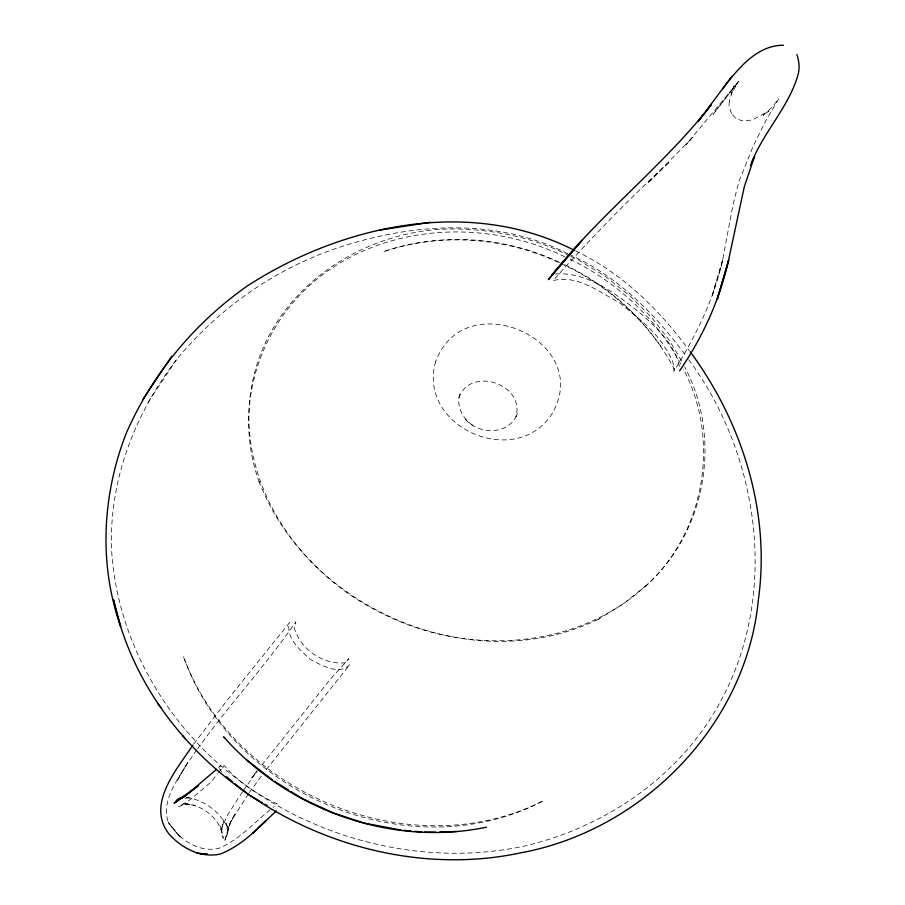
<?xml version="1.0" encoding="UTF-8"?>
<svg xmlns="http://www.w3.org/2000/svg" width="905" height="905" viewBox="0 0 905 905"><rect width="100%" height="100%" fill="white"/><g stroke="black" fill="none" stroke-linecap="round" stroke-linejoin="round"><path stroke-width="0.68" stroke-dasharray="4.53 3.39" d="M567.684 253.683C498.327 218.286 416.357 222.822 343.945 245.855C278.469 266.364 219.926 306.818 176.43 359.76C133.963 414.976 107.729 483.519 111.835 553.849C117.899 634.45 158.386 710.097 218.377 763.628C299.951 835.417 415.169 868.461 522.083 846.582C600.162 829.037 672.607 781.739 714.181 712.54C780.54 603.228 762.361 458.088 687.404 357.86M148.25 402.069L176.43 359.76M242.506 791.818L228.037 814.24L222.008 827.238L223.739 820.586L221.25 833.12L220.65 825.202L223.15 838.29C221.476 818.935 201.114 803.142 182.482 804.059L193.138 804.884L195.242 805.846L186.057 803.402L178.579 806.819L190.435 799.466L210.922 782.135L217.528 773.82M243.321 790.665L257.077 771.003M193.727 744L228.377 698.728L289.589 622.606C285.188 637.787 300.494 650.401 310.483 659.587C321.558 665.198 339.352 675.854 349.873 664.496L264.792 771.467M248.423 793.742L230.345 822.407L224.474 841.752L230.345 822.407L234.881 813.923L228.875 826.548L226.657 836.605L227.992 826.469L227.947 833.426L226.295 823.516L227.958 828.403C220.786 812.079 204.145 799.986 186.634 797.407M249.226 792.622L263.932 772.565M196.77 749.894L184.722 767.202L176.701 781.422L187.81 762.406C177.55 780.382 160.785 800.359 168.341 822.464C178.749 838.89 198.387 853.11 218.693 848.37C239.689 839.75 254.475 822.034 271.941 808.312M197.584 748.763C228.829 705.278 265.403 665.854 295.89 621.814L294.182 627.482C299.985 649.021 322.961 665.051 345.02 662.811L348.923 658.67L330.891 678.592L260.312 766.999M257.122 770.856L251.737 777.881L256.884 771.354M218.354 772.78L224.146 765.494C238.298 781.954 257.359 794.85 277.247 803.81L273.005 807.418M218.659 767.655L220.797 765.596L217.675 768.368M555.466 273.977C588.273 271.591 617.38 295.087 641.736 314.42C657.539 328.606 675.673 345.484 679.519 367.181M185.039 798.244L190.808 797.848L186.769 797.418M568.951 254.271C617.357 275.923 655.774 314.329 686.544 356.762M569.517 255.753C537.174 239.35 501.189 230.933 465.046 229.248L463.824 229.225C371.299 224.304 275.165 284.091 253.57 376.978C231.035 471.743 292.598 567.458 375.564 610.004C459.502 655.842 573.069 652.505 645.446 586.112C706.319 532.434 722.507 438.348 684.7 366.853M570.772 256.33L578.306 259.826L604.857 276.082L630.197 296.048L651.453 317.304L669.281 340.178L683.626 364.342M564.935 256.839C491.539 221.046 398.754 222.721 330.314 269.215C261.76 315.245 230.413 404.931 259.577 482.897L258.74 480.691C308.028 610.14 474.627 680.832 600.241 618.319L598.228 619.416L623.839 603.499L645.797 585.92L643.964 587.82C704.769 534.278 721.104 440.384 683.32 369.002M570.003 259.192C616.362 281.828 656.476 318.345 680.82 364.093M559.686 262.439C505.544 236.669 441.391 232.087 384.444 251.33L383.177 251.782C440.509 232.427 505.092 237.031 559.607 262.97M564.765 264.792C611.192 286.828 650.729 323.719 674.497 369.455L673.773 368.177M560.885 263.57C600.773 281.534 635.48 310.596 660.741 346.276M575.557 250.934C621.859 272.937 659.462 309.612 689.372 350.733M465.396 419.411C479.299 435.362 510.16 435.113 517.649 413.065L515.895 416.798C525.545 384.218 469.989 365.439 458.767 398.155L459.729 394.569C456.052 406.775 463.168 419.535 473.632 425.825M219.451 768.73L221.827 771.965M729.306 101.462L729 106.36L731.647 113.849L731.093 113.193L735.652 118.25L742.157 120.885L752.146 120.037L769.001 110.93L763.141 115.354L772.259 107.016L778.82 98.69L765.721 120.851L753.469 145.535L738.853 181.645L732.914 205.265L722.269 261.749C713.242 301.094 695.006 337.35 673.795 371.423C674.881 361.242 668.184 352.667 663.014 344.567C652.109 327.565 635.152 316.105 620.083 303.13C599.71 292.326 577.401 274.26 552.955 280.663C590.117 239.18 628.737 199.021 669.915 161.475L647.494 183.432L693.185 136.847L685.9 144.834L738.797 81.326L713.129 114.256L738.48 81.405L731.251 94.188L733.876 85.93L729.306 101.462M435.735 361.434C416.481 426.741 515.273 470.295 551.914 413.97C595.004 340.585 464.785 283.129 435.735 361.434M722.778 259.724L711.907 296.727L722.778 259.724M542.706 801.117L539.606 802.701C409.66 867.872 234.124 795.902 184.801 659.858L183.41 656.476C233.366 794.217 411.119 867.148 542.706 801.117M180.276 837.193L168.341 822.464L180.276 837.193"/><path stroke-width="1.36" d="M754.532 156.418L744.272 186.882L727.824 263.491C718.683 301.976 702.02 338.266 679.598 370.812M751.829 162.402L753.989 157.606M750.46 165.683C762.349 132.526 789.601 107.095 798.549 72.785C799.624 66.574 799.002 60.499 796.875 54.583M574.324 250.357C470.057 196.849 342.067 224.689 247.461 285.856C194.439 323.096 151.814 374.297 126.033 433.8C102.322 495.069 98.555 564.2 120.659 626.52L113.555 599.958C151.565 775.676 347.848 889.728 520.692 852.849L525.251 851.967C645.944 827.702 747.089 722.609 758.481 598.805C770.494 511.619 741.987 421.945 690.232 351.83M143.069 399.263L171.78 356.129M192.923 745.12C176.543 769.657 145.863 804.715 169.224 834.274C182.052 848.404 200.989 858.313 220.413 854.015C238.23 846.876 252.721 833.969 266.059 820.473L252.586 833.426M722.722 88.622C737.518 69.323 756.727 45.08 783.458 45.25M731.919 76.291L698.366 121.213L711.375 104.607C662.098 167.595 597.243 216.182 548.407 279.645L572.933 250.957M574.743 248.83L582.006 240.334L551.914 274.916M258.378 827.837L276.285 810.971M216.634 769.295L187.018 794.454L174.111 803.233L198.093 785.936L187.018 794.454L176.17 800.642L183.681 797.215M178.149 798.764L184.846 796.524M379.546 230.108L430.542 222.279M486.551 827.181C390.892 847.137 287.813 809.647 223.626 736.828L225.04 738.322M435.61 832.136L424.456 832.148M439.819 832.012L456.64 831.491M199.7 853.517L207.528 854.207L196.453 853.2M401.13 830.089L364.115 823.086M403.879 830.338L410.734 830.937M414.852 831.299L421.707 831.91M334.273 813.244L362.815 822.668M332.972 812.826L302.609 798.764L290.969 791.581M264.803 804.138L267.201 805.45M262.393 802.837L248.049 794.251L234.576 783.504M274.69 781.524L288.65 790.144M246.692 759.895L272.45 779.963M226.454 776.682L232.551 781.796M157.719 703.513L160.841 707.506M182.708 735.573L185.31 738.887M728.661 260.244L717.314 299.023L728.661 260.244"/></g></svg>
